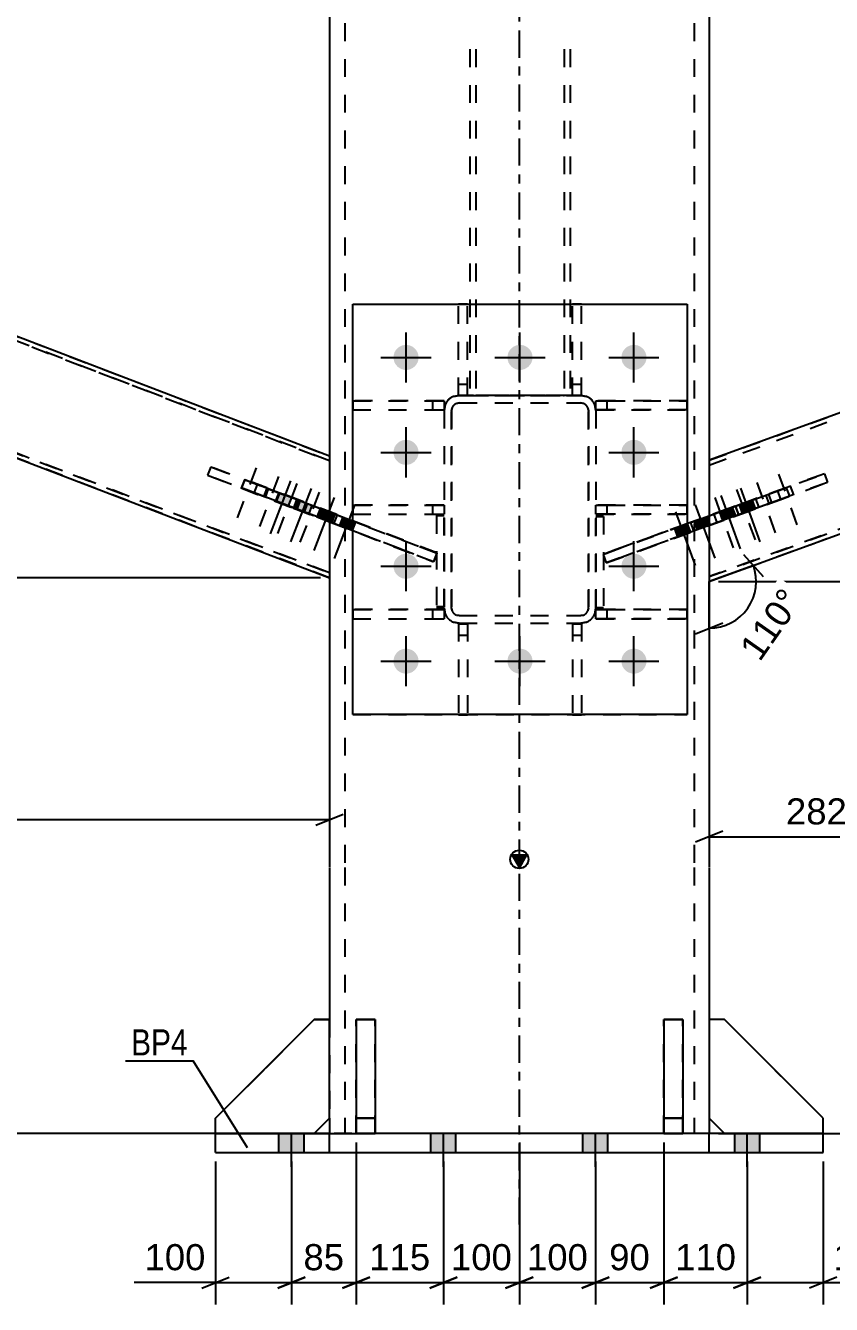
# Model space of a CAD drawing. Header units: millimetres. Extents: x -282 to 907, y -340 to 501.
# Drawn here: x 277.2 to 365.6, y -34.4 to 105.9 of the extents above; entities that cross this region are included whole.
import ezdxf

# ---------------------------------------------------------------- set-up
doc = ezdxf.new("R2010")
doc.units = ezdxf.units.MM
doc.linetypes.add('DXK_LINE_DOT2', pattern=[3.9198, 1.9599, -1.9599])
doc.linetypes.add('DXK_LINE_DOT3', pattern=[5.9187, 2.979, -0.9799, 0.9799, -0.9799])
doc.styles.add('Arial', font='ARIAL.TTF', dxfattribs={"height": 0.2})
doc.styles.add('Arial Narrow', font='ARIALN.TTF', dxfattribs={"height": 0.2})

# ---------------------------------------------------------------- blocks, each defined once
blk = doc.blocks.new('Part-284934793-50583 - 50568')
at = {"color": 2, "linetype": 'Continuous'}
for p, q in [((298.08, -15.63), (313.5, -15.63)), ((298.08, -17.71), (298.08, -15.63)), ((310.58, -17.71), (310.58, -15.63)), ((347.25, -15.63), (315.58, -15.63)), ((364.75, -15.63), (349.33, -15.63)), ((352.25, -17.71), (352.25, -15.63)), ((364.75, -17.71), (364.75, -15.63)), ((298.08, -17.71), (364.75, -17.71))]:
    blk.add_line(p, q, dxfattribs=at)
at = {"color": 7, "linetype": 'DXK_LINE_DOT2'}
for p, q in [((310.58, -15.63), (298.08, -15.63)), ((310.59, -17.71), (310.59, -15.63)), ((313.5, -15.63), (315.58, -15.63)), ((349.33, -15.63), (347.25, -15.63)), ((352.24, -17.71), (352.24, -15.63))]:
    blk.add_line(p, q, dxfattribs=at)
blk = doc.blocks.new('Part-284934793-50623 - 50568')
at = {"color": 7, "linetype": 'DXK_LINE_DOT2'}
for p, q in [((324.73, 65.36), (324.73, 75.36)), ((325.73, 75.36), (324.73, 75.36)), ((325.73, 65.36), (325.73, 75.36)), ((324.73, 66.61), (325.73, 66.61)), ((324.73, 65.36), (324.73, 65.36)), ((324.73, 65.36), (325.73, 65.36)), ((324.73, 65.36), (325.73, 65.36)), ((325.73, 65.36), (325.73, 65.36))]:
    blk.add_line(p, q, dxfattribs=at)
blk = doc.blocks.new('Part-284934793-50584 - 50568')
at = {"color": 2, "linetype": 'Continuous'}
for p, q in [((308.91, -3.13), (298.08, -13.96)), ((308.91, -3.13), (308.91, -3.13)), ((310.58, -3.13), (308.91, -3.13)), ((310.58, -3.13), (310.58, -3.13)), ((310.58, -13.96), (310.58, -3.13)), ((298.08, -13.96), (298.08, -13.96)), ((298.08, -15.63), (298.08, -13.96)), ((308.91, -15.63), (310.58, -13.96)), ((310.58, -13.96), (310.58, -13.96))]:
    blk.add_line(p, q, dxfattribs=at)
at = {"color": 7, "linetype": 'DXK_LINE_DOT2'}
for p, q in [((298.08, -13.96), (308.91, -3.13)), ((308.91, -3.13), (310.58, -3.13)), ((310.58, -13.96), (308.91, -15.63)), ((308.91, -15.63), (298.08, -15.63)), ((308.91, -15.63), (298.08, -15.63)), ((298.08, -15.63), (298.08, -15.63)), ((308.91, -15.63), (308.91, -15.63))]:
    blk.add_line(p, q, dxfattribs=at)
blk = doc.blocks.new('Part-284934793-50576 - 50568')
at = {"linetype": 'Continuous'}
blk.add_hatch(color=2, dxfattribs=at).paths.add_polyline_path([(331.41, 13.55), (330.61, 14.95), (332.21, 14.95)])
at = {"color": 7, "linetype": 'DXK_LINE_DOT3'}
for p, q in [((331.41, 13.64), (331.41, 347.46)), ((331.41, -25.63), (331.41, 13.54))]:
    blk.add_line(p, q, dxfattribs=at)
at = {"color": 7, "linetype": 'DXK_LINE_DOT2'}
for p, q in [((312.25, 337.46), (312.25, 13.64)), ((350.58, 337.46), (350.58, 13.64)), ((310.58, 52.58), (310.58, 51.51)), ((352.25, 52.15), (352.25, 51.09)), ((312.25, 13.54), (312.25, -15.63)), ((350.58, 13.54), (350.58, -15.63)), ((310.58, -3.13), (310.58, -13.96)), ((352.25, -3.13), (352.25, -13.96)), ((352.25, -15.63), (310.58, -15.63))]:
    blk.add_line(p, q, dxfattribs=at)
at = {"color": 2, "linetype": 'Continuous'}
for p, q in [((310.58, 330.29), (310.58, 52.58)), ((352.25, 330.42), (352.25, 52.15)), ((310.58, 51.51), (310.58, 13.64)), ((352.25, 51.09), (352.25, 13.64)), ((331.41, 13.55), (330.61, 14.95)), ((330.61, 14.95), (332.21, 14.95)), ((332.21, 14.95), (331.41, 13.55)), ((310.58, 13.54), (310.58, -3.13)), ((352.25, 13.54), (352.25, -3.13)), ((310.58, -13.96), (310.58, -15.63)), ((352.25, -13.96), (352.25, -15.63))]:
    blk.add_line(p, q, dxfattribs=at)
blk.add_circle((331.41, 14.45), 1, dxfattribs=at)
blk = doc.blocks.new('Part-284934793-50643 - 50568')
at = {"color": 7, "linetype": 'DXK_LINE_DOT2'}
for p, q in [((339.81, 42.06), (339.81, 52.06)), ((339.81, 52.06), (340.65, 52.06)), ((340.65, 52.06), (339.81, 52.06)), ((340.65, 52.06), (340.65, 42.06)), ((340.65, 42.06), (339.81, 42.06)), ((339.81, 42.06), (340.65, 42.06))]:
    blk.add_line(p, q, dxfattribs=at)
blk = doc.blocks.new('Part-284934793-50580 - 50568')
at = {"color": 7, "linetype": 'DXK_LINE_DOT2'}
for p, q in [((324.81, 65.36), (324.18, 65.24)), ((324.18, 65.23), (324.81, 65.36)), ((324.81, 65.36), (338.15, 65.36)), ((324.81, 65.36), (324.81, 65.36)), ((338.15, 65.36), (324.81, 65.36)), ((338.15, 65.36), (338.15, 65.36)), ((338.79, 65.24), (338.15, 65.36)), ((338.15, 65.36), (338.79, 65.23)), ((323.27, 64.33), (323.15, 63.7)), ((323.15, 63.69), (323.27, 64.33)), ((323.15, 63.7), (323.15, 42.03)), ((323.98, 63.7), (324.04, 64.01)), ((324.04, 64.01), (323.98, 63.69)), ((323.98, 63.7), (323.98, 42.03)), ((324.5, 64.47), (324.81, 64.53)), ((324.81, 64.53), (324.5, 64.46)), ((324.81, 64.53), (338.15, 64.53)), ((324.81, 64.53), (324.81, 64.53)), ((324.81, 64.53), (338.15, 64.53)), ((338.15, 64.53), (338.15, 64.53)), ((338.15, 64.53), (338.47, 64.47)), ((338.47, 64.46), (338.15, 64.53)), ((338.92, 64.01), (338.98, 63.7)), ((338.98, 63.69), (338.92, 64.01)), ((338.98, 63.7), (338.98, 42.03)), ((339.81, 63.7), (339.69, 64.33)), ((339.69, 64.33), (339.81, 63.69)), ((339.81, 63.7), (339.81, 42.03)), ((323.15, 42.03), (323.27, 41.39)), ((323.27, 41.39), (323.15, 42.03)), ((324.04, 41.71), (323.98, 42.03)), ((323.98, 42.03), (324.04, 41.71)), ((324.81, 41.2), (324.5, 41.26)), ((324.5, 41.26), (324.81, 41.19)), ((324.81, 41.19), (324.81, 41.2)), ((324.81, 41.2), (338.15, 41.2)), ((324.81, 41.19), (338.15, 41.19)), ((338.47, 41.26), (338.15, 41.2)), ((338.15, 41.19), (338.47, 41.26)), ((338.15, 41.19), (338.15, 41.2)), ((338.98, 42.03), (338.92, 41.71)), ((338.92, 41.71), (338.98, 42.03)), ((339.69, 41.39), (339.81, 42.03)), ((339.81, 42.03), (339.69, 41.39)), ((324.18, 40.49), (324.81, 40.36)), ((324.81, 40.36), (324.18, 40.49)), ((324.81, 40.36), (338.15, 40.36)), ((324.81, 40.36), (324.81, 40.36)), ((324.81, 40.36), (338.15, 40.36)), ((338.15, 40.36), (338.79, 40.49)), ((338.79, 40.49), (338.15, 40.36)), ((338.15, 40.36), (338.15, 40.36))]:
    blk.add_line(p, q, dxfattribs=at)
at = {"color": 7, "linetype": 'DXK_LINE_DOT3'}
blk.add_line((331.48, 52.86), (331.48, 52.86), dxfattribs=at)
at = {"color": 7, "linetype": 'DXK_LINE_DOT2'}
for centre, radius, start, end in [((324.81, 63.7), 1.67, 112.5, 157.5), ((324.81, 63.69), 1.67, 112.5, 157.5), ((338.15, 63.7), 1.67, 22.5, 67.5), ((338.15, 63.69), 1.67, 22.5, 67.5), ((324.81, 63.7), 0.833, 112.5, 157.5), ((324.81, 63.69), 0.833, 112.5, 157.5), ((338.15, 63.7), 0.833, 22.5, 67.5), ((338.15, 63.69), 0.833, 22.5, 67.5), ((324.81, 42.03), 1.67, 202.5, 247.5), ((324.81, 42.03), 1.67, 202.5, 247.5), ((324.81, 42.03), 0.833, 202.5, 247.5), ((324.81, 42.03), 0.833, 202.5, 247.5), ((338.15, 42.03), 0.833, 292.5, 337.5), ((338.15, 42.03), 0.833, 292.5, 337.5), ((338.15, 42.03), 1.67, 292.5, 337.5), ((338.15, 42.03), 1.67, 292.5, 337.5)]:
    blk.add_arc(centre, radius, start, end, dxfattribs=at)
blk = doc.blocks.new('Part-284934793-50585 - 50568')
at = {"color": 7, "linetype": 'DXK_LINE_DOT2'}
for p, q in [((298.08, -13.96), (308.91, -3.13)), ((308.91, -3.13), (298.08, -13.96)), ((308.91, -3.13), (310.58, -3.13)), ((308.91, -3.13), (308.91, -3.13)), ((310.58, -3.13), (308.91, -3.13)), ((310.58, -3.13), (310.58, -13.96)), ((298.08, -15.63), (298.08, -13.96)), ((310.58, -13.96), (308.91, -15.63)), ((308.91, -15.63), (310.58, -13.96)), ((308.91, -15.63), (298.08, -15.63)), ((298.08, -15.63), (308.91, -15.63)), ((308.91, -15.63), (308.91, -15.63))]:
    blk.add_line(p, q, dxfattribs=at)
blk = doc.blocks.new('Bolt-284934793-50719 - 50568')
at = {"color": 1, "linetype": 'DXK_LINE_DOT2'}
for p, q in [((302.55, 57.4), (300.32, 51.56)), ((305, 56.46), (302.77, 50.63)), ((301.25, 56.11), (300.9, 55.18)), ((302.65, 55.58), (302.3, 54.64)), ((303.71, 55.17), (303.35, 54.24)), ((306.99, 55.7), (304.76, 49.87)), ((309.45, 54.76), (307.21, 48.93)), ((305.11, 54.64), (304.75, 53.7)), ((305.69, 54.41), (305.34, 53.48)), ((307.1, 53.88), (306.74, 52.94)), ((308.15, 53.48), (307.79, 52.54)), ((309.55, 52.94), (309.19, 52.01))]:
    blk.add_line(p, q, dxfattribs=at)
blk = doc.blocks.new('Part-284934793-50586 - 50568')
at = {"color": 2, "linetype": 'Continuous'}
for p, q in [((353.91, -3.13), (352.25, -3.13)), ((352.25, -3.13), (352.25, -13.96)), ((364.75, -13.96), (353.91, -3.13)), ((353.91, -3.13), (353.91, -3.13)), ((352.25, -13.96), (353.91, -15.63)), ((364.75, -15.63), (364.75, -13.96))]:
    blk.add_line(p, q, dxfattribs=at)
at = {"color": 7, "linetype": 'DXK_LINE_DOT2'}
for p, q in [((353.91, -3.13), (352.25, -3.13)), ((353.91, -3.13), (364.75, -13.96)), ((353.91, -15.63), (352.25, -13.96)), ((353.91, -15.63), (364.75, -15.63)), ((353.91, -15.63), (353.91, -15.63)), ((364.75, -15.63), (353.91, -15.63)), ((364.75, -15.63), (364.75, -15.63)), ((364.75, -15.63), (364.75, -15.63))]:
    blk.add_line(p, q, dxfattribs=at)
blk = doc.blocks.new('Part-284934793-50587 - 50568')
at = {"color": 7, "linetype": 'DXK_LINE_DOT2'}
for p, q in [((353.91, -3.13), (352.25, -3.13)), ((352.25, -3.13), (352.25, -13.96)), ((353.91, -3.13), (352.25, -3.13)), ((364.75, -13.96), (353.91, -3.13)), ((353.91, -3.13), (353.91, -3.13)), ((353.91, -3.13), (364.75, -13.96)), ((352.25, -13.96), (353.91, -15.63)), ((353.91, -15.63), (352.25, -13.96)), ((364.75, -15.63), (364.75, -13.96)), ((353.91, -15.63), (364.75, -15.63)), ((353.91, -15.63), (353.91, -15.63)), ((353.91, -15.63), (364.75, -15.63))]:
    blk.add_line(p, q, dxfattribs=at)
blk = doc.blocks.new('Part-284934793-50588 - 50568')
at = {"color": 7, "linetype": 'DXK_LINE_DOT2'}
for p, q in [((347.25, -15.63), (347.25, -3.13)), ((349.33, -3.13), (347.25, -3.13)), ((347.25, -3.13), (349.33, -3.13)), ((349.33, -15.63), (349.33, -3.13)), ((347.25, -13.96), (349.33, -13.96)), ((349.33, -13.96), (347.25, -13.96)), ((347.25, -15.63), (347.25, -15.63)), ((347.25, -15.63), (349.33, -15.63)), ((347.25, -15.63), (349.33, -15.63)), ((349.33, -15.63), (349.33, -15.63))]:
    blk.add_line(p, q, dxfattribs=at)
blk = doc.blocks.new('Part-284934793-50589 - 50568')
at = {"color": 7, "linetype": 'DXK_LINE_DOT2'}
for p, q in [((313.5, -15.63), (313.5, -3.13)), ((315.58, -3.13), (313.5, -3.13)), ((313.5, -3.13), (315.58, -3.13)), ((315.58, -15.63), (315.58, -3.13)), ((313.5, -13.96), (315.58, -13.96)), ((315.58, -13.96), (313.5, -13.96)), ((313.5, -15.63), (313.5, -15.63)), ((313.5, -15.63), (315.58, -15.63)), ((313.5, -15.63), (315.58, -15.63)), ((315.58, -15.63), (315.58, -15.63))]:
    blk.add_line(p, q, dxfattribs=at)
blk = doc.blocks.new('Part-284934793-50590 - 50568')
at = {"color": 2, "linetype": 'Continuous'}
for p, q in [((347.25, -3.13), (347.25, -3.13)), ((349.33, -3.13), (347.25, -3.13)), ((347.25, -3.13), (347.25, -15.63)), ((349.33, -3.13), (349.33, -3.13)), ((349.33, -3.13), (349.33, -15.63)), ((349.33, -13.96), (347.25, -13.96)), ((347.25, -15.63), (349.33, -15.63)), ((347.25, -15.63), (347.25, -15.63)), ((349.33, -15.63), (349.33, -15.63))]:
    blk.add_line(p, q, dxfattribs=at)
at = {"color": 7, "linetype": 'DXK_LINE_DOT2'}
for p, q in [((347.25, -3.13), (349.33, -3.13)), ((347.25, -13.96), (349.33, -13.96)), ((347.25, -13.96), (347.25, -15.63)), ((349.33, -13.96), (349.33, -15.63)), ((349.33, -15.63), (347.25, -15.63))]:
    blk.add_line(p, q, dxfattribs=at)
blk = doc.blocks.new('Part-284934793-50591 - 50568')
at = {"color": 2, "linetype": 'Continuous'}
for p, q in [((313.5, -3.13), (313.5, -3.13)), ((315.58, -3.13), (313.5, -3.13)), ((313.5, -3.13), (313.5, -15.63)), ((315.58, -3.13), (315.58, -3.13)), ((315.58, -3.13), (315.58, -15.63)), ((315.58, -13.96), (313.5, -13.96)), ((313.5, -15.63), (315.58, -15.63)), ((313.5, -15.63), (313.5, -15.63)), ((315.58, -15.63), (315.58, -15.63))]:
    blk.add_line(p, q, dxfattribs=at)
at = {"color": 7, "linetype": 'DXK_LINE_DOT2'}
for p, q in [((313.5, -3.13), (315.58, -3.13)), ((313.5, -13.96), (315.58, -13.96)), ((313.5, -13.96), (313.5, -15.63)), ((315.58, -13.96), (315.58, -15.63)), ((315.58, -15.63), (313.5, -15.63))]:
    blk.add_line(p, q, dxfattribs=at)
blk = doc.blocks.new('Part-284934793-50593 - 50568')
at = {"color": 2, "linetype": 'Continuous'}
for p, q in [((371.46, 65.24), (352.25, 58.25)), ((352.25, 44.95), (375.74, 53.5))]:
    blk.add_line(p, q, dxfattribs=at)
at = {"color": 7, "linetype": 'DXK_LINE_DOT2'}
for p, q in [((352.25, 58.25), (371.46, 65.24)), ((352.25, 57.72), (371.64, 64.77)), ((352.25, 57.72), (371.64, 64.77)), ((371.46, 65.24), (375.74, 53.5)), ((375.74, 53.5), (371.46, 65.24)), ((371.46, 65.24), (371.46, 65.24)), ((371.64, 64.77), (371.64, 64.77)), ((352.25, 58.25), (352.25, 44.95)), ((352.25, 45.48), (375.57, 53.97)), ((375.57, 53.97), (352.25, 45.48)), ((352.25, 44.95), (375.74, 53.5)), ((375.57, 53.97), (375.57, 53.97)), ((375.74, 53.5), (375.74, 53.5))]:
    blk.add_line(p, q, dxfattribs=at)
blk = doc.blocks.new('Part-284934793-50607 - 50568')
at = {"color": 2, "linetype": 'Continuous'}
for p, q in [((313.15, 30.36), (313.15, 75.36)), ((313.15, 75.36), (349.81, 75.36)), ((349.81, 75.36), (349.81, 30.36)), ((349.81, 30.36), (313.15, 30.36)), ((313.15, 30.36), (313.15, 30.36)), ((349.81, 30.36), (349.81, 30.36))]:
    blk.add_line(p, q, dxfattribs=at)
at = {"color": 7, "linetype": 'DXK_LINE_DOT2'}
for p, q in [((313.15, 75.36), (349.81, 75.36)), ((313.15, 30.36), (349.81, 30.36)), ((313.15, 30.36), (313.15, 30.36)), ((349.81, 30.36), (349.81, 30.36))]:
    blk.add_line(p, q, dxfattribs=at)
blk = doc.blocks.new('Part-284934793-50672 - 50568')
at = {"color": 7, "linetype": 'DXK_LINE_DOT2'}
for p, q in [((175.88, 110.27), (164.88, 101.1)), ((164.88, 101.1), (175.88, 110.27)), ((175.44, 109.9), (310.58, 58.19)), ((310.58, 58.19), (175.44, 109.9)), ((175.44, 109.9), (175.44, 109.9)), ((175.88, 110.27), (310.58, 58.73)), ((175.88, 110.27), (175.88, 110.27)), ((177.75, 109.56), (193.79, 103.42)), ((310.58, 45.35), (164.88, 101.1)), ((164.88, 101.1), (164.88, 101.1)), ((165.32, 101.46), (310.58, 45.88)), ((310.58, 45.88), (165.32, 101.46)), ((165.32, 101.46), (165.32, 101.46)), ((173.28, 97.88), (189.32, 91.75)), ((310.58, 58.73), (310.58, 45.35))]:
    blk.add_line(p, q, dxfattribs=at)
at = {"color": 2, "linetype": 'Continuous'}
for p, q in [((175.88, 110.27), (177.75, 109.56)), ((193.79, 103.42), (310.58, 58.73)), ((164.88, 101.1), (173.28, 97.88)), ((189.32, 91.75), (310.58, 45.35))]:
    blk.add_line(p, q, dxfattribs=at)
blk = doc.blocks.new('Part-284934793-50673 - 50568')
at = {"color": 7, "linetype": 'DXK_LINE_DOT2'}
for p, q in [((324.81, 65.36), (324.18, 65.23)), ((324.81, 65.36), (338.15, 65.36)), ((324.81, 65.36), (324.81, 65.36)), ((338.15, 65.36), (338.15, 65.36)), ((338.79, 65.23), (338.15, 65.36)), ((323.27, 64.33), (323.15, 63.69)), ((323.15, 63.69), (323.15, 42.03)), ((323.98, 63.69), (324.04, 64.01)), ((323.98, 63.69), (323.98, 63.69)), ((323.98, 42.03), (323.98, 63.69)), ((324.5, 64.46), (324.81, 64.53)), ((324.81, 64.53), (324.81, 64.53)), ((324.81, 64.53), (338.15, 64.53)), ((338.15, 64.53), (338.15, 64.53)), ((338.15, 64.53), (338.47, 64.46)), ((338.92, 64.01), (338.98, 63.69)), ((338.98, 63.69), (338.98, 63.69)), ((338.98, 42.03), (338.98, 63.69)), ((339.81, 63.69), (339.69, 64.33)), ((339.81, 63.69), (339.81, 42.03)), ((323.15, 42.03), (323.27, 41.39)), ((323.98, 42.03), (323.98, 42.03)), ((324.04, 41.71), (323.98, 42.03)), ((324.81, 41.19), (324.5, 41.26)), ((324.81, 41.19), (324.81, 41.19)), ((324.81, 41.19), (338.15, 41.19)), ((338.47, 41.26), (338.15, 41.19)), ((338.15, 41.19), (338.15, 41.19)), ((338.98, 42.03), (338.92, 41.71)), ((338.98, 42.03), (338.98, 42.03)), ((339.69, 41.39), (339.81, 42.03)), ((324.18, 40.49), (324.81, 40.36)), ((324.81, 40.36), (338.15, 40.36)), ((324.81, 40.36), (324.81, 40.36)), ((338.15, 40.36), (338.79, 40.49)), ((338.15, 40.36), (338.15, 40.36))]:
    blk.add_line(p, q, dxfattribs=at)
for centre, radius, start, end in [((324.81, 63.69), 1.67, 112.5, 157.5), ((338.15, 63.69), 1.67, 22.5, 67.5), ((324.81, 63.69), 0.833, 112.5, 157.5), ((338.15, 63.69), 0.833, 22.5, 67.5), ((324.81, 42.03), 1.67, 202.5, 247.5), ((324.81, 42.03), 0.833, 202.5, 247.5), ((338.15, 42.03), 0.833, 292.5, 337.5), ((338.15, 42.03), 1.67, 292.5, 337.5)]:
    blk.add_arc(centre, radius, start, end, dxfattribs=at)
blk = doc.blocks.new('Part-284934793-50675 - 50568')
at = {"color": 7, "linetype": 'DXK_LINE_DOT2'}
for p, q in [((325.98, 103.34), (325.98, 65.36)), ((326.65, 103.34), (326.65, 65.36)), ((336.31, 103.34), (336.31, 65.36)), ((336.98, 103.34), (336.98, 65.36)), ((325.98, 65.36), (325.98, 65.36)), ((325.98, 65.36), (326.08, 65.36)), ((325.98, 65.36), (326.08, 65.36)), ((326.08, 65.36), (336.59, 65.36)), ((326.08, 65.36), (326.37, 65.36)), ((336.88, 65.36), (326.37, 65.36)), ((336.26, 65.36), (326.65, 65.36)), ((326.65, 65.36), (326.7, 65.36)), ((336.31, 65.36), (326.7, 65.36)), ((336.26, 65.36), (336.31, 65.36)), ((336.88, 65.36), (336.59, 65.36)), ((336.98, 65.36), (336.88, 65.36)), ((336.88, 65.36), (336.98, 65.36)), ((336.98, 65.36), (336.98, 65.36))]:
    blk.add_line(p, q, dxfattribs=at)
blk = doc.blocks.new('Part-284934793-50614 - 50568')
at = {"color": 7, "linetype": 'DXK_LINE_DOT2'}
for p, q in [((323.15, 53.31), (313.15, 53.31)), ((313.15, 53.31), (321.9, 53.31)), ((313.15, 53.31), (313.15, 52.31)), ((313.15, 52.31), (323.15, 52.31)), ((313.15, 52.31), (321.9, 52.31)), ((321.9, 53.31), (323.15, 53.31)), ((321.9, 53.31), (321.9, 52.31)), ((321.9, 52.31), (323.15, 52.31)), ((323.15, 53.31), (323.15, 53.31)), ((323.15, 53.31), (323.15, 52.31))]:
    blk.add_line(p, q, dxfattribs=at)
blk = doc.blocks.new('Part-284934793-50615 - 50568')
at = {"color": 7, "linetype": 'DXK_LINE_DOT2'}
for p, q in [((323.15, 64.76), (313.15, 64.76)), ((313.15, 64.76), (321.9, 64.76)), ((313.15, 64.76), (313.15, 63.76)), ((321.9, 64.76), (323.15, 64.76)), ((321.9, 64.76), (321.9, 63.76)), ((323.15, 64.76), (323.15, 64.76)), ((323.15, 64.76), (323.15, 63.76)), ((313.15, 63.76), (323.15, 63.76)), ((313.15, 63.76), (321.9, 63.76)), ((321.9, 63.76), (323.15, 63.76))]:
    blk.add_line(p, q, dxfattribs=at)
blk = doc.blocks.new('Part-284934793-50616 - 50568')
at = {"color": 7, "linetype": 'DXK_LINE_DOT2'}
for p, q in [((323.15, 41.85), (313.15, 41.85)), ((313.15, 41.85), (321.9, 41.85)), ((313.15, 41.85), (313.15, 40.85)), ((313.15, 40.85), (323.15, 40.85)), ((313.15, 40.85), (321.9, 40.85)), ((321.9, 41.85), (323.15, 41.85)), ((321.9, 41.85), (321.9, 40.85)), ((321.9, 40.85), (323.15, 40.85)), ((323.15, 41.85), (323.15, 41.85)), ((323.15, 41.85), (323.15, 40.85))]:
    blk.add_line(p, q, dxfattribs=at)
blk = doc.blocks.new('Part-284934793-50617 - 50568')
at = {"color": 7, "linetype": 'DXK_LINE_DOT2'}
for p, q in [((339.81, 52.31), (339.81, 53.31)), ((339.81, 53.31), (341.06, 53.31)), ((349.81, 53.31), (339.81, 53.31)), ((341.06, 52.31), (339.81, 52.31)), ((339.81, 52.31), (339.81, 52.31)), ((339.81, 52.31), (349.81, 52.31)), ((341.06, 52.31), (341.06, 53.31)), ((341.06, 53.31), (349.81, 53.31)), ((349.81, 52.31), (341.06, 52.31)), ((349.81, 52.31), (349.81, 53.31))]:
    blk.add_line(p, q, dxfattribs=at)
blk = doc.blocks.new('Part-284934793-50618 - 50568')
at = {"color": 7, "linetype": 'DXK_LINE_DOT2'}
for p, q in [((339.81, 63.76), (339.81, 64.76)), ((339.81, 64.76), (341.06, 64.76)), ((349.81, 64.76), (339.81, 64.76)), ((341.06, 63.76), (341.06, 64.76)), ((341.06, 64.76), (349.81, 64.76)), ((349.81, 63.76), (349.81, 64.76)), ((341.06, 63.76), (339.81, 63.76)), ((339.81, 63.76), (339.81, 63.76)), ((339.81, 63.76), (349.81, 63.76)), ((349.81, 63.76), (341.06, 63.76))]:
    blk.add_line(p, q, dxfattribs=at)
blk = doc.blocks.new('Part-284934793-50619 - 50568')
at = {"color": 7, "linetype": 'DXK_LINE_DOT2'}
for p, q in [((339.81, 40.85), (339.81, 41.85)), ((339.81, 41.85), (341.06, 41.85)), ((349.81, 41.85), (339.81, 41.85)), ((341.06, 40.85), (339.81, 40.85)), ((339.81, 40.85), (339.81, 40.85)), ((339.81, 40.85), (349.81, 40.85)), ((341.06, 40.85), (341.06, 41.85)), ((341.06, 41.85), (349.81, 41.85)), ((349.81, 40.85), (341.06, 40.85)), ((349.81, 40.85), (349.81, 41.85))]:
    blk.add_line(p, q, dxfattribs=at)
blk = doc.blocks.new('Part-284934793-50620 - 50568')
at = {"color": 7, "linetype": 'DXK_LINE_DOT2'}
for p, q in [((337.23, 40.31), (338.23, 40.31)), ((338.23, 40.31), (337.23, 40.31)), ((337.23, 40.31), (337.23, 40.31)), ((337.23, 40.31), (337.23, 30.36)), ((338.23, 40.31), (338.23, 40.31)), ((338.23, 40.31), (338.23, 30.36)), ((337.23, 39.06), (338.23, 39.06))]:
    blk.add_line(p, q, dxfattribs=at)
at = {"color": 2, "linetype": 'Continuous'}
for p, q in [((337.23, 30.36), (337.23, 30.31)), ((337.23, 30.31), (338.23, 30.31)), ((338.23, 30.36), (338.23, 30.31))]:
    blk.add_line(p, q, dxfattribs=at)
blk = doc.blocks.new('Part-284934793-50621 - 50568')
at = {"color": 7, "linetype": 'DXK_LINE_DOT2'}
for p, q in [((324.73, 40.31), (325.73, 40.31)), ((325.73, 40.31), (324.73, 40.31)), ((324.73, 40.31), (324.73, 40.31)), ((324.73, 40.31), (324.73, 30.36)), ((325.73, 40.31), (325.73, 40.31)), ((325.73, 40.31), (325.73, 30.36)), ((324.73, 39.06), (325.73, 39.06))]:
    blk.add_line(p, q, dxfattribs=at)
at = {"color": 2, "linetype": 'Continuous'}
for p, q in [((324.73, 30.36), (324.73, 30.31)), ((324.73, 30.31), (325.73, 30.31)), ((325.73, 30.36), (325.73, 30.31))]:
    blk.add_line(p, q, dxfattribs=at)
blk = doc.blocks.new('Part-284934793-50622 - 50568')
at = {"color": 7, "linetype": 'DXK_LINE_DOT2'}
for p, q in [((337.23, 65.36), (337.23, 75.36)), ((338.23, 75.36), (337.23, 75.36)), ((338.23, 65.36), (338.23, 75.36)), ((337.23, 66.61), (338.23, 66.61)), ((337.23, 65.36), (337.23, 65.36)), ((337.23, 65.36), (338.23, 65.36)), ((337.23, 65.36), (338.23, 65.36)), ((338.23, 65.36), (338.23, 65.36))]:
    blk.add_line(p, q, dxfattribs=at)
blk = doc.blocks.new('Part-284934793-50641 - 50568')
at = {"color": 7, "linetype": 'DXK_LINE_DOT2'}
for p, q in [((339.81, 42.06), (339.81, 52.06)), ((339.81, 52.06), (340.65, 52.06)), ((340.65, 52.06), (339.81, 52.06)), ((340.65, 52.06), (340.65, 42.06)), ((340.65, 42.06), (339.81, 42.06)), ((339.81, 42.06), (340.65, 42.06))]:
    blk.add_line(p, q, dxfattribs=at)
blk = doc.blocks.new('Part-284934793-50661 - 50568')
at = {"color": 7, "linetype": 'DXK_LINE_DOT2'}
for p, q in [((323.15, 52.14), (322.31, 52.14)), ((322.31, 52.14), (322.31, 42.14)), ((323.15, 52.14), (322.31, 52.14)), ((323.15, 42.14), (323.15, 52.14)), ((322.31, 42.14), (323.15, 42.14)), ((322.31, 42.14), (323.15, 42.14))]:
    blk.add_line(p, q, dxfattribs=at)
blk = doc.blocks.new('Part-284934793-50663 - 50568')
at = {"color": 7, "linetype": 'DXK_LINE_DOT2'}
for p, q in [((323.15, 52.18), (322.31, 52.18)), ((322.31, 52.18), (322.31, 42.18)), ((323.15, 52.18), (322.31, 52.18)), ((323.15, 42.18), (323.15, 52.18)), ((322.31, 42.18), (323.15, 42.18)), ((322.31, 42.18), (323.15, 42.18))]:
    blk.add_line(p, q, dxfattribs=at)
blk = doc.blocks.new('Part-284934793-50680 - 50568')
at = {"color": 7, "linetype": 'DXK_LINE_DOT2'}
for p, q in [((364.87, 56.75), (355.1, 53.19)), ((358.44, 54.41), (364.87, 56.75)), ((364.87, 56.75), (365.21, 55.81)), ((355.44, 52.25), (365.21, 55.81)), ((365.21, 55.81), (358.78, 53.47)), ((340.61, 47.92), (358.44, 54.41)), ((358.78, 53.47), (340.95, 46.98)), ((358.44, 54.41), (358.78, 53.47)), ((355.1, 53.19), (340.61, 47.92)), ((340.95, 46.98), (355.44, 52.25)), ((355.1, 53.19), (355.44, 52.25)), ((340.61, 47.92), (340.61, 47.92)), ((340.61, 47.92), (340.95, 46.98)), ((340.61, 47.92), (340.95, 46.98)), ((340.95, 46.98), (340.95, 46.98))]:
    blk.add_line(p, q, dxfattribs=at)
blk = doc.blocks.new('Part-284934793-50681 - 50568')
at = {"color": 2, "linetype": 'Continuous'}
for p, q in [((350.18, 51.4), (360.7, 55.23)), ((360.7, 55.23), (361.04, 54.29)), ((361.04, 54.29), (350.52, 50.46)), ((350.18, 51.4), (349.81, 51.27)), ((350.18, 51.4), (350.52, 50.46)), ((350.52, 50.46), (349.81, 50.2))]:
    blk.add_line(p, q, dxfattribs=at)
at = {"color": 7, "linetype": 'DXK_LINE_DOT2'}
for p, q in [((360.7, 55.23), (354.52, 52.98)), ((354.86, 52.04), (361.04, 54.29)), ((354.52, 52.98), (340.61, 47.92)), ((340.95, 46.98), (354.86, 52.04)), ((354.52, 52.98), (354.86, 52.04)), ((349.81, 51.27), (340.61, 47.92)), ((349.81, 50.2), (340.95, 46.98)), ((340.61, 47.92), (340.61, 47.92)), ((340.61, 47.92), (340.95, 46.98)), ((340.61, 47.92), (340.95, 46.98)), ((340.95, 46.98), (340.95, 46.98))]:
    blk.add_line(p, q, dxfattribs=at)
blk = doc.blocks.new('Part-284934793-50690 - 50568')
at = {"color": 7, "linetype": 'DXK_LINE_DOT2'}
for p, q in [((297.55, 57.53), (297.19, 56.6)), ((297.19, 56.6), (306.63, 52.99)), ((303.51, 54.18), (297.19, 56.6)), ((306.98, 53.92), (297.55, 57.53)), ((297.55, 57.53), (303.87, 55.11)), ((303.87, 55.11), (303.51, 54.18)), ((303.87, 55.11), (322.36, 48.04)), ((322, 47.11), (303.51, 54.18)), ((306.98, 53.92), (306.63, 52.99)), ((322.36, 48.04), (306.98, 53.92)), ((306.63, 52.99), (322, 47.11)), ((322.36, 48.04), (322, 47.11)), ((322.36, 48.04), (322, 47.11)), ((322.36, 48.04), (322.36, 48.04)), ((322, 47.11), (322, 47.11))]:
    blk.add_line(p, q, dxfattribs=at)
blk = doc.blocks.new('Part-284934793-50691 - 50568')
at = {"color": 2, "linetype": 'Continuous'}
for p, q in [((301.28, 56.14), (300.92, 55.2)), ((301.28, 56.14), (311.42, 52.26)), ((311.06, 51.33), (300.92, 55.2)), ((311.42, 52.26), (311.06, 51.33)), ((311.42, 52.26), (313.15, 51.6)), ((311.06, 51.33), (313.15, 50.53))]:
    blk.add_line(p, q, dxfattribs=at)
at = {"color": 7, "linetype": 'DXK_LINE_DOT2'}
for p, q in [((307.37, 53.81), (301.28, 56.14)), ((300.92, 55.2), (307.01, 52.87)), ((307.37, 53.81), (307.01, 52.87)), ((322.36, 48.07), (307.37, 53.81)), ((307.01, 52.87), (322, 47.14)), ((313.15, 51.6), (322.36, 48.07)), ((313.15, 50.53), (322, 47.14)), ((322.36, 48.07), (322, 47.14)), ((322.36, 48.07), (322, 47.14)), ((322.36, 48.07), (322.36, 48.07)), ((322, 47.14), (322, 47.14))]:
    blk.add_line(p, q, dxfattribs=at)
blk = doc.blocks.new('Bolt-284934793-50694 - 50568')
at = {"linetype": 'Continuous'}
for points in [[(305.04, -17.71), (307.79, -17.71), (307.79, -15.63), (305.04, -15.63)], [(305.04, -17.71), (307.79, -17.71), (307.79, -15.63), (305.04, -15.63)], [(321.71, -17.71), (324.46, -17.71), (324.46, -15.63), (321.71, -15.63)], [(321.71, -17.71), (324.46, -17.71), (324.46, -15.63), (321.71, -15.63)], [(338.37, -17.71), (341.12, -17.71), (341.12, -15.63), (338.37, -15.63)], [(338.37, -17.71), (341.12, -17.71), (341.12, -15.63), (338.37, -15.63)], [(355.04, -17.71), (357.79, -17.71), (357.79, -15.63), (355.04, -15.63)], [(355.04, -17.71), (357.79, -17.71), (357.79, -15.63), (355.04, -15.63)]]:
    blk.add_hatch(color=1, dxfattribs=at).paths.add_polyline_path(points)
at = {"color": 1, "linetype": 'Continuous'}
for p, q in [((305.04, -17.71), (305.04, -15.63)), ((305.04, -17.71), (305.04, -15.63)), ((306.41, -19.29), (306.41, -15.63)), ((306.41, -19.29), (306.41, -15.63)), ((307.79, -17.71), (307.79, -15.63)), ((307.79, -17.71), (307.79, -15.63)), ((321.71, -17.71), (321.71, -15.63)), ((321.71, -17.71), (321.71, -15.63)), ((323.08, -19.29), (323.08, -15.63)), ((323.08, -19.29), (323.08, -15.63)), ((324.46, -17.71), (324.46, -15.63)), ((324.46, -17.71), (324.46, -15.63)), ((338.37, -17.71), (338.37, -15.63)), ((338.37, -17.71), (338.37, -15.63)), ((339.75, -19.29), (339.75, -15.63)), ((339.75, -19.29), (339.75, -15.63)), ((341.12, -17.71), (341.12, -15.63)), ((341.12, -17.71), (341.12, -15.63)), ((355.04, -17.71), (355.04, -15.63)), ((355.04, -17.71), (355.04, -15.63)), ((356.41, -19.29), (356.41, -15.63)), ((356.41, -19.29), (356.41, -15.63)), ((357.79, -17.71), (357.79, -15.63)), ((357.79, -17.71), (357.79, -15.63))]:
    blk.add_line(p, q, dxfattribs=at)
blk = doc.blocks.new('Bolt-284934793-50700 - 50568')
at = {"linetype": 'Continuous'}
for points in [[(317.61, 69.53), (317.64, 69.82), (317.72, 70.09), (317.87, 70.34), (318.06, 70.55), (318.29, 70.72), (318.56, 70.84), (318.84, 70.9), (319.12, 70.9), (319.41, 70.84), (319.67, 70.72), (319.9, 70.55), (320.09, 70.34), (320.24, 70.09), (320.33, 69.82), (320.36, 69.53), (320.33, 69.24), (320.24, 68.97), (320.09, 68.72), (319.9, 68.51), (319.67, 68.34), (319.41, 68.22), (319.12, 68.16), (318.84, 68.16), (318.56, 68.22), (318.29, 68.34), (318.06, 68.51), (317.87, 68.72), (317.72, 68.97), (317.64, 69.24)], [(330.11, 69.53), (330.14, 69.82), (330.22, 70.09), (330.37, 70.34), (330.56, 70.55), (330.79, 70.72), (331.06, 70.84), (331.34, 70.9), (331.62, 70.9), (331.91, 70.84), (332.17, 70.72), (332.4, 70.55), (332.59, 70.34), (332.74, 70.09), (332.83, 69.82), (332.86, 69.53), (332.83, 69.24), (332.74, 68.97), (332.59, 68.72), (332.4, 68.51), (332.17, 68.34), (331.91, 68.22), (331.62, 68.16), (331.34, 68.16), (331.06, 68.22), (330.79, 68.34), (330.56, 68.51), (330.37, 68.72), (330.22, 68.97), (330.14, 69.24)], [(342.61, 69.53), (342.64, 69.82), (342.72, 70.09), (342.87, 70.34), (343.06, 70.55), (343.29, 70.72), (343.56, 70.84), (343.84, 70.9), (344.12, 70.9), (344.41, 70.84), (344.67, 70.72), (344.9, 70.55), (345.09, 70.34), (345.24, 70.09), (345.33, 69.82), (345.36, 69.53), (345.33, 69.24), (345.24, 68.97), (345.09, 68.72), (344.9, 68.51), (344.67, 68.34), (344.41, 68.22), (344.12, 68.16), (343.84, 68.16), (343.56, 68.22), (343.29, 68.34), (343.06, 68.51), (342.87, 68.72), (342.72, 68.97), (342.64, 69.24)], [(317.61, 59.11), (317.64, 59.4), (317.72, 59.67), (317.87, 59.92), (318.06, 60.13), (318.29, 60.3), (318.56, 60.42), (318.84, 60.48), (319.12, 60.48), (319.41, 60.42), (319.67, 60.3), (319.9, 60.13), (320.09, 59.92), (320.24, 59.67), (320.33, 59.4), (320.36, 59.11), (320.33, 58.83), (320.24, 58.55), (320.09, 58.3), (319.9, 58.09), (319.67, 57.92), (319.41, 57.8), (319.12, 57.75), (318.84, 57.75), (318.56, 57.8), (318.29, 57.92), (318.06, 58.09), (317.87, 58.3), (317.72, 58.55), (317.64, 58.83)], [(342.61, 59.11), (342.64, 59.4), (342.72, 59.67), (342.87, 59.92), (343.06, 60.13), (343.29, 60.3), (343.56, 60.42), (343.84, 60.48), (344.12, 60.48), (344.41, 60.42), (344.67, 60.3), (344.9, 60.13), (345.09, 59.92), (345.24, 59.67), (345.33, 59.4), (345.36, 59.11), (345.33, 58.83), (345.24, 58.55), (345.09, 58.3), (344.9, 58.09), (344.67, 57.92), (344.41, 57.8), (344.12, 57.75), (343.84, 57.75), (343.56, 57.8), (343.29, 57.92), (343.06, 58.09), (342.87, 58.3), (342.72, 58.55), (342.64, 58.83)], [(317.61, 46.61), (317.64, 46.9), (317.72, 47.17), (317.87, 47.42), (318.06, 47.63), (318.29, 47.8), (318.56, 47.92), (318.84, 47.98), (319.12, 47.98), (319.41, 47.92), (319.67, 47.8), (319.9, 47.63), (320.09, 47.42), (320.24, 47.17), (320.33, 46.9), (320.36, 46.61), (320.33, 46.33), (320.24, 46.05), (320.09, 45.8), (319.9, 45.59), (319.67, 45.42), (319.41, 45.3), (319.12, 45.25), (318.84, 45.25), (318.56, 45.3), (318.29, 45.42), (318.06, 45.59), (317.87, 45.8), (317.72, 46.05), (317.64, 46.33)], [(342.61, 46.61), (342.64, 46.9), (342.72, 47.17), (342.87, 47.42), (343.06, 47.63), (343.29, 47.8), (343.56, 47.92), (343.84, 47.98), (344.12, 47.98), (344.41, 47.92), (344.67, 47.8), (344.9, 47.63), (345.09, 47.42), (345.24, 47.17), (345.33, 46.9), (345.36, 46.61), (345.33, 46.33), (345.24, 46.05), (345.09, 45.8), (344.9, 45.59), (344.67, 45.42), (344.41, 45.3), (344.12, 45.25), (343.84, 45.25), (343.56, 45.3), (343.29, 45.42), (343.06, 45.59), (342.87, 45.8), (342.72, 46.05), (342.64, 46.33)], [(317.61, 36.2), (317.64, 36.48), (317.72, 36.76), (317.87, 37), (318.06, 37.22), (318.29, 37.39), (318.56, 37.5), (318.84, 37.56), (319.12, 37.56), (319.41, 37.5), (319.67, 37.39), (319.9, 37.22), (320.09, 37), (320.24, 36.76), (320.33, 36.48), (320.36, 36.2), (320.33, 35.91), (320.24, 35.64), (320.09, 35.39), (319.9, 35.17), (319.67, 35.01), (319.41, 34.89), (319.12, 34.83), (318.84, 34.83), (318.56, 34.89), (318.29, 35.01), (318.06, 35.17), (317.87, 35.39), (317.72, 35.64), (317.64, 35.91)], [(330.11, 36.2), (330.14, 36.48), (330.22, 36.76), (330.37, 37), (330.56, 37.22), (330.79, 37.39), (331.06, 37.5), (331.34, 37.56), (331.62, 37.56), (331.91, 37.5), (332.17, 37.39), (332.4, 37.22), (332.59, 37), (332.74, 36.76), (332.83, 36.48), (332.86, 36.2), (332.83, 35.91), (332.74, 35.64), (332.59, 35.39), (332.4, 35.17), (332.17, 35.01), (331.91, 34.89), (331.62, 34.83), (331.34, 34.83), (331.06, 34.89), (330.79, 35.01), (330.56, 35.17), (330.37, 35.39), (330.22, 35.64), (330.14, 35.91)], [(342.61, 36.2), (342.64, 36.48), (342.72, 36.76), (342.87, 37), (343.06, 37.22), (343.29, 37.39), (343.56, 37.5), (343.84, 37.56), (344.12, 37.56), (344.41, 37.5), (344.67, 37.39), (344.9, 37.22), (345.09, 37), (345.24, 36.76), (345.33, 36.48), (345.36, 36.2), (345.33, 35.91), (345.24, 35.64), (345.09, 35.39), (344.9, 35.17), (344.67, 35.01), (344.41, 34.89), (344.12, 34.83), (343.84, 34.83), (343.56, 34.89), (343.29, 35.01), (343.06, 35.17), (342.87, 35.39), (342.72, 35.64), (342.64, 35.91)]]:
    blk.add_hatch(color=1, dxfattribs=at).paths.add_polyline_path(points)
at = {"color": 1, "linetype": 'Continuous'}
for p, q in [((318.98, 66.78), (318.98, 72.28)), ((331.48, 66.78), (331.48, 72.28)), ((343.98, 66.78), (343.98, 72.28)), ((316.23, 69.53), (321.73, 69.53)), ((328.73, 69.53), (334.23, 69.53)), ((341.23, 69.53), (346.73, 69.53)), ((318.98, 56.36), (318.98, 61.86)), ((343.98, 56.36), (343.98, 61.86)), ((316.23, 59.11), (321.73, 59.11)), ((341.23, 59.11), (346.73, 59.11)), ((318.98, 43.86), (318.98, 49.36)), ((343.98, 43.86), (343.98, 49.36)), ((316.23, 46.61), (321.73, 46.61)), ((341.23, 46.61), (346.73, 46.61)), ((318.98, 33.45), (318.98, 38.95)), ((331.48, 33.45), (331.48, 38.95)), ((343.98, 33.45), (343.98, 38.95)), ((316.23, 36.2), (321.73, 36.2)), ((328.73, 36.2), (334.23, 36.2)), ((341.23, 36.2), (346.73, 36.2))]:
    blk.add_line(p, q, dxfattribs=at)
blk = doc.blocks.new('Bolt-284934793-50709 - 50568')
at = {"color": 1, "linetype": 'DXK_LINE_DOT2'}
for p, q in [((359.85, 56.7), (361.99, 50.82)), ((355.25, 55.02), (357.39, 49.15)), ((357.46, 55.82), (359.6, 49.95)), ((359.72, 54.87), (360.06, 53.93)), ((361.13, 55.39), (361.47, 54.45)), ((352.86, 54.15), (355, 48.28)), ((356.53, 53.71), (356.87, 52.77)), ((357.33, 54), (357.67, 53.06)), ((358.73, 54.52), (359.08, 53.58)), ((352.73, 52.33), (353.07, 51.39)), ((354.14, 52.84), (354.48, 51.9)), ((355.12, 53.2), (355.46, 52.26))]:
    blk.add_line(p, q, dxfattribs=at)
blk = doc.blocks.new('Bolt-284934793-50710 - 50568')
at = {"linetype": 'Continuous'}
for points in [[(356.94, 53.86), (355.53, 53.35), (355.87, 52.41), (357.28, 52.92)], [(351.99, 52.06), (350.58, 51.55), (350.92, 50.61), (352.33, 51.12)], [(354.77, 53.07), (353.37, 52.56), (353.71, 51.62), (355.12, 52.13)], [(349.83, 51.27), (348.42, 50.76), (348.76, 49.82), (350.17, 50.33)]]:
    blk.add_hatch(color=1, dxfattribs=at).paths.add_polyline_path(points)
at = {"color": 1, "linetype": 'Continuous'}
for p, q in [((355.66, 55.17), (357.8, 49.3)), ((350.71, 53.37), (352.85, 47.5)), ((353.5, 54.38), (355.64, 48.51)), ((355.53, 53.35), (355.87, 52.41)), ((356.94, 53.86), (357.28, 52.92)), ((348.55, 52.58), (350.69, 46.71)), ((351.99, 52.06), (352.33, 51.12)), ((353.37, 52.56), (353.71, 51.62)), ((354.77, 53.07), (355.12, 52.13)), ((348.42, 50.76), (348.76, 49.82)), ((349.83, 51.27), (350.17, 50.33)), ((350.58, 51.55), (350.92, 50.61))]:
    blk.add_line(p, q, dxfattribs=at)
blk = doc.blocks.new('Bolt-284934793-50720 - 50568')
at = {"linetype": 'Continuous'}
for points in [[(306.41, 54.17), (305.01, 54.71), (304.65, 53.78), (306.05, 53.24)], [(308.66, 53.31), (307.26, 53.85), (306.9, 52.91), (308.3, 52.38)], [(311.18, 52.35), (309.78, 52.88), (309.43, 51.95), (310.83, 51.41)], [(313.43, 51.49), (312.03, 52.02), (311.68, 51.09), (313.08, 50.55)]]:
    blk.add_hatch(color=1, dxfattribs=at).paths.add_polyline_path(points)
at = {"color": 1, "linetype": 'Continuous'}
for p, q in [((306.31, 56), (304.07, 50.16)), ((308.56, 55.14), (306.32, 49.3)), ((305.01, 54.71), (304.65, 53.78)), ((306.41, 54.17), (306.05, 53.24)), ((307.26, 53.85), (306.9, 52.91)), ((311.08, 54.17), (308.85, 48.34)), ((308.66, 53.31), (308.3, 52.38)), ((309.78, 52.88), (309.43, 51.95)), ((311.18, 52.35), (310.83, 51.41)), ((313.33, 53.31), (311.1, 47.48)), ((312.03, 52.02), (311.68, 51.09)), ((313.43, 51.49), (313.08, 50.55))]:
    blk.add_line(p, q, dxfattribs=at)
blk = doc.blocks.new('StraightDimension-284934793-58445 - 50568')
at = {"color": 7, "linetype": 'Continuous'}
for p, q in [((375.74, 52.5), (375.74, 14.53)), ((352.25, 43.95), (352.25, 14.53)), ((353.75, 17.53), (350.75, 16.33)), ((352.25, 16.93), (375.74, 16.93)), ((374.24, 16.33), (377.24, 17.53))]:
    blk.add_line(p, q, dxfattribs=at)
at = {"color": 0}
blk.add_wipeout([(367.93, 17.68), (367.93, 21.88), (360.06, 21.88), (360.06, 17.68)], dxfattribs=at)
at = {"color": 3, "style": 'Arial'}
blk.add_text('282', height=2.865, dxfattribs=at).set_placement((360.66, 18.28))
blk = doc.blocks.new('StraightDimension-284934793-68556 - 50568')
at = {"color": 7, "linetype": 'Continuous'}
for p, q in [((331.41, -16.63), (331.41, -34.39)), ((323.08, -18.71), (323.08, -34.39)), ((321.58, -32.59), (324.58, -31.39)), ((323.08, -31.99), (331.41, -31.99)), ((332.91, -31.39), (329.91, -32.59))]:
    blk.add_line(p, q, dxfattribs=at)
at = {"color": 0}
blk.add_wipeout([(331.18, -31.24), (331.18, -27.04), (323.31, -27.04), (323.31, -31.24)], dxfattribs=at)
at = {"color": 3, "style": 'Arial'}
blk.add_text('100', height=2.865, dxfattribs=at).set_placement((323.91, -30.64))
blk = doc.blocks.new('StraightDimension-284934793-58028 - 50568')
at = {"color": 7, "linetype": 'Continuous'}
for p, q in [((416.56, 55), (417.76, 52)), ((376.74, 53.5), (427.35, 53.5)), ((417.16, 44.95), (417.16, 53.5)), ((417.76, 43.45), (416.56, 46.45)), ((353.25, 44.95), (427.35, 44.95))]:
    blk.add_line(p, q, dxfattribs=at)
at = {"color": 0, "linetype": 'Continuous'}
blk.add_wipeout([(427.95, 54.1), (427.95, 58.3), (417.86, 58.3), (417.86, 54.1)], dxfattribs=at)
at = {"color": 0}
blk.add_wipeout([(416.41, 53.16), (412.21, 53.16), (412.21, 45.29), (416.41, 45.29)], dxfattribs=at)
at = {"color": 3, "linetype": 'Continuous', "style": 'Arial'}
blk.add_text('2754', height=2.865, dxfattribs=at).set_placement((418.46, 54.7))
at = {"color": 3, "style": 'Arial'}
blk.add_text('103', height=2.865, rotation=90.0002, dxfattribs=at).set_placement((415.81, 45.89))
blk = doc.blocks.new('StraightDimension-284934793-58029 - 50568')
at = {"color": 7, "linetype": 'Continuous'}
for p, q in [((417.76, 43.45), (416.56, 46.45)), ((353.25, 44.95), (427.35, 44.95)), ((417.16, -15.63), (417.16, 44.95)), ((416.56, -14.13), (417.76, -17.13)), ((353.25, -15.63), (420.68, -15.63))]:
    blk.add_line(p, q, dxfattribs=at)
at = {"color": 0}
blk.add_wipeout([(416.41, 19.71), (412.21, 19.71), (412.21, 9.61), (416.41, 9.61)], dxfattribs=at)
at = {"color": 3, "style": 'Arial'}
blk.add_text('2651', height=2.865, rotation=90.0002, dxfattribs=at).set_placement((415.81, 10.21))
at = {"color": 0, "linetype": 'Continuous'}
for points in [[(427.95, 45.55), (427.95, 49.75), (417.86, 49.75), (417.86, 45.55)], [(421.28, -15.03), (421.28, -10.83), (417.86, -10.83), (417.86, -15.03)]]:
    blk.add_wipeout(points, dxfattribs=at)
at = {"color": 3, "linetype": 'Continuous', "style": 'Arial'}
for s, height, p in [('2651', 2.865, (418.46, 46.15)), ('0', 2.87, (418.46, -14.43))]:
    blk.add_text(s, height=height, dxfattribs=at).set_placement(p)
blk = doc.blocks.new('StraightDimension-284934793-58181 - 50568')
at = {"color": 7, "linetype": 'Continuous'}
blk.add_line((309.58, 45.35), (128.64, 45.35), dxfattribs=at)
blk = doc.blocks.new('StraightDimension-284934793-58182 - 50568')
at = {"color": 7, "linetype": 'Continuous'}
for p, q in [((309.58, 45.35), (128.64, 45.35)), ((309.58, -15.63), (128.64, -15.63))]:
    blk.add_line(p, q, dxfattribs=at)
blk = doc.blocks.new('StraightDimension-284934793-68557 - 50568')
at = {"color": 7, "linetype": 'Continuous'}
for p, q in [((313.5, -16.63), (313.5, -34.39)), ((323.08, -18.71), (323.08, -34.39)), ((312, -32.59), (315, -31.39)), ((313.5, -31.99), (323.08, -31.99)), ((324.58, -31.39), (321.58, -32.59))]:
    blk.add_line(p, q, dxfattribs=at)
at = {"color": 0}
blk.add_wipeout([(322.23, -31.24), (322.23, -27.04), (314.35, -27.04), (314.35, -31.24)], dxfattribs=at)
at = {"color": 3, "style": 'Arial'}
blk.add_text('115', height=2.865, dxfattribs=at).set_placement((314.95, -30.64))
blk = doc.blocks.new('StraightDimension-284934793-58434 - 50568')
at = {"color": 7, "linetype": 'Continuous'}
for p, q in [((164.88, 100.1), (164.88, 16.41)), ((310.58, 44.35), (310.58, 16.41)), ((166.38, 19.41), (163.38, 18.21)), ((164.88, 18.81), (310.58, 18.81)), ((309.08, 18.21), (312.08, 19.41))]:
    blk.add_line(p, q, dxfattribs=at)
at = {"color": 0}
blk.add_wipeout([(242.78, 19.56), (242.78, 23.76), (232.68, 23.76), (232.68, 19.56)], dxfattribs=at)
at = {"color": 3, "style": 'Arial'}
blk.add_text('1748', height=2.865, dxfattribs=at).set_placement((233.28, 20.16))
blk = doc.blocks.new('AngleDimension-284934793-58932 - 50568')
at = {"color": 7, "linetype": 'Continuous'}
for p, q in [((356, 47.91), (358.16, 45.5)), ((357.08, 46.71), (352.25, 44.95)), ((353.19, 45.29), (357.08, 46.71)), ((352.25, 39.81), (352.25, 44.95)), ((350.75, 39.21), (353.75, 40.41))]:
    blk.add_line(p, q, dxfattribs=at)
blk.add_arc((352.25, 44.95), 5.14, 270, 20, dxfattribs=at)
at = {"color": 0}
blk.add_wipeout([(363.35, 42.95), (359.91, 45.36), (354.48, 37.6), (357.92, 35.2)], dxfattribs=at)
at = {"color": 3, "style": 'Arial'}
blk.add_text('110°', height=2.865, rotation=54.9982, dxfattribs=at).set_placement((357.77, 36.03))
blk = doc.blocks.new('StraightDimension-284934793-68558 - 50568')
at = {"color": 7, "linetype": 'Continuous'}
for p, q in [((313.5, -16.63), (313.5, -34.39)), ((306.41, -18.71), (306.41, -34.39)), ((304.91, -32.59), (307.91, -31.39)), ((306.41, -31.99), (313.5, -31.99)), ((315, -31.39), (312, -32.59))]:
    blk.add_line(p, q, dxfattribs=at)
at = {"color": 0}
blk.add_wipeout([(312.78, -31.24), (312.78, -27.04), (307.13, -27.04), (307.13, -31.24)], dxfattribs=at)
at = {"color": 3, "style": 'Arial'}
blk.add_text('85', height=2.865, dxfattribs=at).set_placement((307.73, -30.64))
blk = doc.blocks.new('StraightDimension-284934793-68552 - 50568')
at = {"color": 7, "linetype": 'Continuous'}
for p, q in [((356.41, -18.71), (356.41, -34.39)), ((364.75, -18.71), (364.75, -34.39)), ((354.91, -32.59), (357.91, -31.39)), ((356.41, -31.99), (364.75, -31.99)), ((366.25, -31.39), (363.25, -32.59)), ((364.75, -31.99), (373.67, -31.99)), ((364.75, -31.99), (373.67, -31.99))]:
    blk.add_line(p, q, dxfattribs=at)
at = {"color": 0}
blk.add_wipeout([(373.14, -31.24), (373.14, -27.04), (365.27, -27.04), (365.27, -31.24)], dxfattribs=at)
at = {"color": 3, "style": 'Arial'}
blk.add_text('100', height=2.865, dxfattribs=at).set_placement((365.87, -30.64))
blk = doc.blocks.new('StraightDimension-284934793-68553 - 50568')
at = {"color": 7, "linetype": 'Continuous'}
for p, q in [((347.25, -16.63), (347.25, -34.39)), ((356.41, -18.71), (356.41, -34.39)), ((345.75, -32.59), (348.75, -31.39)), ((347.25, -31.99), (356.41, -31.99)), ((357.91, -31.39), (354.91, -32.59))]:
    blk.add_line(p, q, dxfattribs=at)
at = {"color": 0}
blk.add_wipeout([(355.77, -31.24), (355.77, -27.04), (347.9, -27.04), (347.9, -31.24)], dxfattribs=at)
at = {"color": 3, "style": 'Arial'}
blk.add_text('110', height=2.865, dxfattribs=at).set_placement((348.5, -30.64))
blk = doc.blocks.new('StraightDimension-284934793-68554 - 50568')
at = {"color": 7, "linetype": 'Continuous'}
for p, q in [((347.25, -16.63), (347.25, -34.39)), ((339.75, -18.71), (339.75, -34.39)), ((338.25, -32.59), (341.25, -31.39)), ((339.75, -31.99), (347.25, -31.99)), ((348.75, -31.39), (345.75, -32.59))]:
    blk.add_line(p, q, dxfattribs=at)
at = {"color": 0}
blk.add_wipeout([(346.32, -31.24), (346.32, -27.04), (340.67, -27.04), (340.67, -31.24)], dxfattribs=at)
at = {"color": 3, "style": 'Arial'}
blk.add_text('90', height=2.865, dxfattribs=at).set_placement((341.27, -30.64))
blk = doc.blocks.new('StraightDimension-284934793-68555 - 50568')
at = {"color": 7, "linetype": 'Continuous'}
for p, q in [((331.41, -16.63), (331.41, -34.39)), ((339.75, -18.71), (339.75, -34.39)), ((329.91, -32.59), (332.91, -31.39)), ((331.41, -31.99), (339.75, -31.99)), ((341.25, -31.39), (338.25, -32.59))]:
    blk.add_line(p, q, dxfattribs=at)
at = {"color": 0}
blk.add_wipeout([(339.52, -31.24), (339.52, -27.04), (331.65, -27.04), (331.65, -31.24)], dxfattribs=at)
at = {"color": 3, "style": 'Arial'}
blk.add_text('100', height=2.865, dxfattribs=at).set_placement((332.25, -30.64))
blk = doc.blocks.new('StraightDimension-284934793-68559 - 50568')
at = {"color": 7, "linetype": 'Continuous'}
for p, q in [((298.08, -18.71), (298.08, -34.39)), ((306.41, -18.71), (306.41, -34.39)), ((298.08, -31.99), (289.16, -31.99)), ((298.08, -31.99), (289.16, -31.99)), ((296.58, -32.59), (299.58, -31.39)), ((298.08, -31.99), (306.41, -31.99)), ((307.91, -31.39), (304.91, -32.59))]:
    blk.add_line(p, q, dxfattribs=at)
at = {"color": 0}
blk.add_wipeout([(297.56, -31.24), (297.56, -27.04), (289.69, -27.04), (289.69, -31.24)], dxfattribs=at)
at = {"color": 3, "style": 'Arial'}
blk.add_text('100', height=2.865, dxfattribs=at).set_placement((290.29, -30.64))
blk = doc.blocks.new('Mark-284934793-58935 - 50568')
at = {"color": 0}
blk.add_wipeout([(295.03, -7.07), (295.03, -4.07), (288.82, -4.07), (288.82, -7.07)], dxfattribs=at)
blk.add_wipeout([(295.03, -7.07), (295.03, -4.07), (288.82, -4.07), (288.82, -7.07)], dxfattribs=at)
at = {"color": 30, "linetype": 'Continuous'}
for p in [(288.22, -7.67), (301.6, -17.2)]:
    blk.add_line(p, (295.63, -7.67), dxfattribs=at)
at = {"color": 3, "style": 'Arial Narrow'}
blk.add_text('BP4', height=2.863, dxfattribs=at).set_placement((288.82, -7.07))

msp = doc.modelspace()

# ---------------------------------------------------------------- block references
for name in ['Part-284934793-50576 - 50568', 'Part-284934793-50672 - 50568', 'Part-284934793-50675 - 50568', 'Part-284934793-50607 - 50568', 'Part-284934793-50623 - 50568', 'Part-284934793-50622 - 50568', 'Bolt-284934793-50700 - 50568', 'Part-284934793-50615 - 50568', 'Part-284934793-50580 - 50568', 'Part-284934793-50673 - 50568', 'Part-284934793-50618 - 50568', 'Part-284934793-50593 - 50568', 'Part-284934793-50690 - 50568', 'Bolt-284934793-50719 - 50568', 'Part-284934793-50691 - 50568', 'Part-284934793-50680 - 50568', 'Bolt-284934793-50709 - 50568', 'Bolt-284934793-50720 - 50568', 'Part-284934793-50681 - 50568', 'Bolt-284934793-50710 - 50568', 'Part-284934793-50614 - 50568', 'Part-284934793-50663 - 50568', 'Part-284934793-50661 - 50568', 'Part-284934793-50617 - 50568', 'Part-284934793-50643 - 50568', 'Part-284934793-50641 - 50568', 'Part-284934793-50616 - 50568', 'Part-284934793-50619 - 50568', 'Part-284934793-50621 - 50568', 'Part-284934793-50620 - 50568', 'Part-284934793-50584 - 50568', 'Part-284934793-50585 - 50568', 'Part-284934793-50589 - 50568', 'Part-284934793-50591 - 50568', 'Part-284934793-50588 - 50568', 'Part-284934793-50590 - 50568', 'Part-284934793-50586 - 50568', 'Part-284934793-50587 - 50568', 'Part-284934793-50583 - 50568', 'Bolt-284934793-50694 - 50568']:
    msp.add_blockref(name, (0, 0))

# ---------------------------------------------------------------- next in the draw order: block references
for name in ['StraightDimension-284934793-58181 - 50568', 'StraightDimension-284934793-58445 - 50568', 'StraightDimension-284934793-68556 - 50568', 'StraightDimension-284934793-68552 - 50568']:
    msp.add_blockref(name, (0, 0))

# ---------------------------------------------------------------- next in the draw order: block references
for name in ['StraightDimension-284934793-58028 - 50568', 'StraightDimension-284934793-58182 - 50568', 'StraightDimension-284934793-68557 - 50568']:
    msp.add_blockref(name, (0, 0))

# ---------------------------------------------------------------- next in the draw order: block references
for name in ['StraightDimension-284934793-58434 - 50568', 'StraightDimension-284934793-58029 - 50568', 'Mark-284934793-58935 - 50568', 'StraightDimension-284934793-68558 - 50568']:
    msp.add_blockref(name, (0, 0))

# ---------------------------------------------------------------- next in the draw order: block references
for name in ['AngleDimension-284934793-58932 - 50568', 'StraightDimension-284934793-68553 - 50568', 'StraightDimension-284934793-68559 - 50568']:
    msp.add_blockref(name, (0, 0))

# ---------------------------------------------------------------- next in the draw order: block references
msp.add_blockref('StraightDimension-284934793-68554 - 50568', (0, 0))

# ---------------------------------------------------------------- next in the draw order: block references
msp.add_blockref('StraightDimension-284934793-68555 - 50568', (0, 0))

doc.saveas('drawing.dxf')
